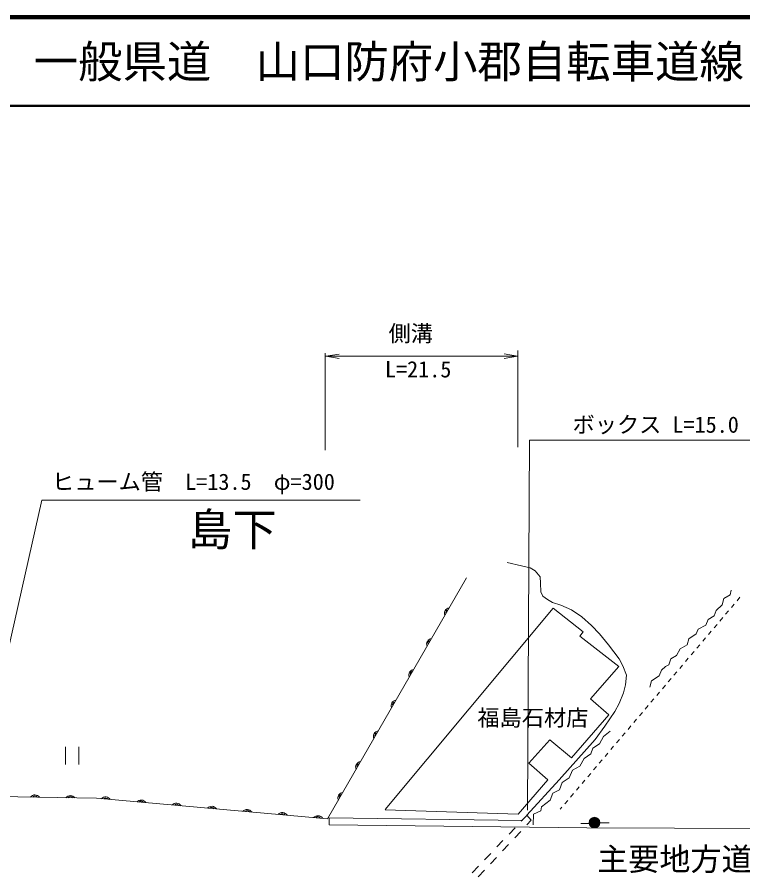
# Model space of a CAD drawing. Units: millimetres, scale not verified. Extents: x 40000 to 680000, y 20000 to 380000.
# Drawn here: x 208108 to 289861, y 283196 to 380000 of the extents above; entities that cross this region are included whole.
import ezdxf
from ezdxf.enums import TextEntityAlignment as Align

# ---------------------------------------------------------------- set-up
doc = ezdxf.new("R2010")
doc.units = ezdxf.units.MM
doc.header["$LTSCALE"] = 1000
for name, color, linetype, lineweight in [('M-BGD', 7, 'Continuous', 13), ('M-BGD-HTXT', 7, 'Continuous', 13), ('M-STR-HTXT', 7, 'Continuous', 13), ('M-TTL', 2, 'Continuous', 140), ('M-TTL-LINE', 7, 'Continuous', 50)]:
    doc.layers.add(name, color=color, linetype=linetype, lineweight=lineweight)
doc.layers.add('M-BMK-HTXT', color=7, linetype='Continuous')
doc.layers.add('M-TTL-TXT', color=7, linetype='Continuous')
doc.styles.add('ＭＳ ゴシック', font='')
doc.styles.get('ＭＳ ゴシック').set_extended_font_data('MS Gothic')

# ---------------------------------------------------------------- blocks, each defined once
blk = doc.blocks.new('偏心点・方位点')
at = {"color": 7, "linetype": 'Continuous', "lineweight": 13}
for radius in [1, 0.9, 0.8, 0.7, 0.6, 0.5, 0.4, 0.3, 0.2, 0.1, 0.05]:
    blk.add_circle((0, 0), radius, dxfattribs=at)
blk = doc.blocks.new('田')
at = {"color": 7, "linetype": 'Continuous', "lineweight": 13}
for p, q in [((-0.75, 1), (-0.75, -1)), ((0.75, -1), (0.75, 1))]:
    blk.add_line(p, q, dxfattribs=at)

msp = doc.modelspace()

# ---------------------------------------------------------------- linework, layer by layer
at = {"layer": 'M-BGD'}
for p, q in [((264913, 318213), (263328, 318604)), ((265900, 318007), (264913, 318213)), ((266464, 317649), (265900, 318007)), ((267018, 316965), (266464, 317649)), ((258738, 316870), (243081, 289732)), ((267061, 316282), (267018, 316965)), ((267115, 315305), (267061, 316282)), ((267343, 314784), (267115, 315305)), ((267864, 314437), (267343, 314784)), ((287723, 314535), (288439, 314958)), ((288439, 314958), (288537, 315490)), ((289220, 314291), (289544, 314672)), ((268428, 314100), (267864, 314437)), ((269372, 313775), (268428, 314100)), ((270544, 313265), (269372, 313775)), ((286844, 313200), (287550, 313819)), ((287550, 313819), (287723, 314535)), ((288573, 313528), (288897, 313910)), ((249558, 290775), (268500, 313455)), ((268500, 313455), (271881, 310781)), ((271727, 312484), (270544, 313265)), ((286638, 312582), (286844, 313200)), ((287926, 312766), (288250, 313147)), ((272823, 311496), (271727, 312484)), ((285694, 311529), (285944, 312180)), ((285944, 312180), (286638, 312582)), ((287279, 312003), (287603, 312384)), ((271881, 310781), (271491, 310293)), ((273713, 310563), (272823, 311496)), ((284609, 310564), (284815, 311095)), ((284815, 311095), (285694, 311529)), ((285985, 310478), (286309, 310859)), ((286632, 311241), (286956, 311622)), ((271491, 310293), (275885, 306875)), ((274711, 309304), (273713, 310563)), ((283600, 309327), (283773, 309978)), ((283773, 309978), (284609, 310564)), ((285338, 309716), (285662, 310097)), ((275926, 307742), (274711, 309304)), ((282384, 308100), (282797, 308860)), ((282797, 308860), (283600, 309327)), ((284691, 308953), (285015, 309334)), ((281744, 307742), (282384, 308100)), ((284044, 308191), (284368, 308572)), ((275885, 306875), (272711, 303237)), ((276328, 306971), (275926, 307742)), ((276773, 305908), (276328, 306971)), ((280702, 306473), (281169, 306874)), ((281169, 306874), (281538, 307070)), ((281538, 307070), (281744, 307742)), ((282750, 306666), (283074, 307047)), ((283397, 307428), (283721, 307809)), ((276653, 304823), (276773, 305908)), ((280442, 305822), (280702, 306473)), ((282104, 305903), (282427, 306284)), ((279368, 304552), (279585, 305247)), ((279585, 305247), (280442, 305822)), ((281457, 305141), (281780, 305522)), ((276426, 303911), (276653, 304823)), ((280163, 303616), (280486, 303997)), ((280810, 304378), (281133, 304759)), ((272711, 303237), (274762, 301455)), ((275948, 302718), (276426, 303911)), ((279516, 302853), (279839, 303234)), ((275438, 301806), (275948, 302718)), ((278869, 302091), (279192, 302472)), ((274762, 301455), (270563, 296596)), ((274331, 300157), (275438, 301806)), ((278222, 301328), (278545, 301709)), ((273241, 298673), (274331, 300157)), ((276928, 299803), (277251, 300184)), ((277575, 300566), (277898, 300947)), ((274159, 298996), (274919, 299604)), ((276281, 299041), (276604, 299422)), ((268121, 298622), (265753, 296010)), ((270563, 296596), (268121, 298622)), ((269172, 294099), (273241, 298673)), ((272966, 297683), (273714, 298183)), ((273714, 298183), (274159, 298996)), ((275634, 298278), (275957, 298659)), ((272749, 297054), (272966, 297683)), ((274987, 297516), (275310, 297897)), ((271484, 295638), (271978, 296501)), ((271978, 296501), (272749, 297054)), ((273693, 295991), (274016, 296372)), ((274340, 296753), (274663, 297134)), ((265753, 296010), (267902, 294106)), ((270671, 295215), (271484, 295638)), ((273046, 295228), (273369, 295609)), ((269515, 293815), (270296, 294336)), ((270296, 294336), (270671, 295215)), ((272399, 294466), (272722, 294847)), ((267902, 294106), (264557, 290248)), ((265509, 290128), (269172, 294099)), ((269206, 292985), (269515, 293815)), ((271105, 292941), (271428, 293322)), ((271752, 293703), (272075, 294084)), ((268164, 291829), (268441, 292627)), ((268441, 292627), (269206, 292985)), ((270458, 292178), (270781, 292559)), ((217043, 292039), (204701, 292277)), ((243081, 289732), (217043, 292039)), ((267187, 291080), (268164, 291829)), ((269811, 291415), (270134, 291797)), ((264557, 290248), (249553, 290756)), ((266292, 290234), (267106, 290608)), ((267106, 290608), (267187, 291080)), ((269295, 290807), (269487, 291034)), ((243228, 289841), (265028, 289546)), ((243257, 289794), (243260, 289038)), ((264901, 289453), (265522, 290106)), ((266030, 289574), (265509, 290128)), ((266029, 289562), (265532, 289032)), ((266227, 289062), (266292, 290234)), ((243260, 289038), (272276, 288697)), ((263522, 288005), (264212, 288729)), ((271623, 289207), (272665, 289207)), ((272276, 288697), (304358, 288575)), ((273739, 289261), (274803, 289272)), ((264848, 288303), (264164, 287573)), ((262143, 286556), (262833, 287280)), ((263480, 286844), (262796, 286114)), ((260764, 285107), (261454, 285832)), ((262112, 285385), (261428, 284655)), ((259386, 283659), (260075, 284383)), ((260744, 283926), (260060, 283196))]:
    msp.add_line(p, q, dxfattribs=at)
for centre, radius, start, end in [((256860, 312865), 625, 96.88826, 203.14846), ((256698, 312958), 312, 96.88826, 203.14846), ((254861, 309400), 625, 96.88826, 203.14846), ((254699, 309494), 312, 96.88826, 203.14846), ((252862, 305935), 625, 96.88826, 203.14846), ((252700, 306029), 312, 96.88826, 203.14846), ((250863, 302470), 625, 96.88826, 203.14846), ((250701, 302564), 312, 96.88826, 203.14846), ((248864, 299006), 625, 96.88826, 203.14846), ((248702, 299099), 312, 96.88826, 203.14846), ((246865, 295541), 625, 96.88826, 203.14846), ((246703, 295635), 312, 96.88826, 203.14846), ((210100, 291798), 625, 35.76492, 142.02513), ((244867, 292076), 625, 96.88826, 203.14846), ((244704, 292170), 312, 96.88826, 203.14846), ((210104, 291986), 312, 35.76492, 142.02513), ((214099, 291721), 625, 35.76492, 142.02513), ((214103, 291909), 312, 35.76492, 142.02513), ((218069, 291572), 625, 31.80628, 138.06649), ((218085, 291759), 312, 31.80628, 138.06649), ((222053, 291219), 625, 31.80628, 138.06649), ((222070, 291406), 312, 31.80628, 138.06649), ((226037, 290866), 625, 31.80628, 138.06649), ((226054, 291053), 312, 31.80628, 138.06649), ((230022, 290513), 625, 31.80628, 138.06649), ((230038, 290700), 312, 31.80628, 138.06649), ((234006, 290160), 625, 31.80628, 138.06649), ((234023, 290347), 312, 31.80628, 138.06649), ((237991, 289807), 625, 31.80628, 138.06649), ((238007, 289994), 312, 31.80628, 138.06649), ((241975, 289454), 625, 31.80628, 138.06649), ((241991, 289641), 312, 31.80628, 138.06649)]:
    msp.add_arc(centre, radius, start, end, dxfattribs=at)
at = {"layer": 'M-STR-HTXT'}
for p, q in [((242822, 331249), (242822, 342162)), ((242874, 341815), (264435, 341815)), ((242884, 341818), (244385, 342060)), ((242884, 341818), (244383, 341560)), ((264477, 341811), (262975, 341572)), ((264477, 341811), (262979, 342072)), ((264527, 331578), (264527, 342455)), ((265598, 290704), (265818, 332365)), ((265818, 332365), (312017, 332365)), ((203651, 293600), (210902, 325617)), ((210902, 325617), (246748, 325617))]:
    msp.add_line(p, q, dxfattribs=at)
at = {"layer": 'M-TTL'}
msp.add_line((680000, 380000), (40000, 380000), dxfattribs=at)
at = {"layer": 'M-TTL-LINE'}
msp.add_line((40000, 370000), (680000, 370000), dxfattribs=at)

# ---------------------------------------------------------------- block references
at = {"layer": 'M-BGD', "rotation": 0.08929}
for name, p, xscale, yscale in [('田', (214294, 296829), 1000, 1000), ('偏心点・方位点', (273149, 289295), 600, 600)]:
    msp.add_blockref(name, p, dxfattribs=dict(at, xscale=xscale, yscale=yscale))

# ---------------------------------------------------------------- texts
at = {"layer": 'M-BGD', "style": 'ＭＳ ゴシック'}
msp.add_text('福島石材店', height=1833, dxfattribs=at).set_placement((259959, 299649), align=Align.BOTTOM_LEFT)
at = {"layer": 'M-BGD-HTXT', "style": 'ＭＳ ゴシック'}
msp.add_text('主要地方道山口小郡秋穂線', height=2566, dxfattribs=at).set_placement((273460, 283136), align=Align.BOTTOM_LEFT)
at = {"layer": 'M-BMK-HTXT', "style": 'ＭＳ ゴシック'}
msp.add_text('島下', height=3666, dxfattribs=at).set_placement((227357, 319387), align=Align.BOTTOM_LEFT)
at = {"layer": 'M-STR-HTXT', "style": 'ＭＳ ゴシック'}
for s, p in [('側溝\u3000', (249954, 342924)), ('L=21.5', (249542, 338886)), ('ボックス L=15.0 W=1.0 H=0.6', (270683, 332655)), ('ヒューム管\u3000L=13.5\u3000φ=300', (212032, 326220))]:
    msp.add_text(s, height=1833, dxfattribs=at).set_placement(p, align=Align.BOTTOM_LEFT)
at = {"layer": 'M-TTL-TXT', "style": 'ＭＳ ゴシック'}
msp.add_text('一般県道\u3000山口防府小郡自転車道線', height=3666, dxfattribs=at).set_placement((209969, 375000), align=Align.MIDDLE_LEFT)

doc.saveas('drawing.dxf')
